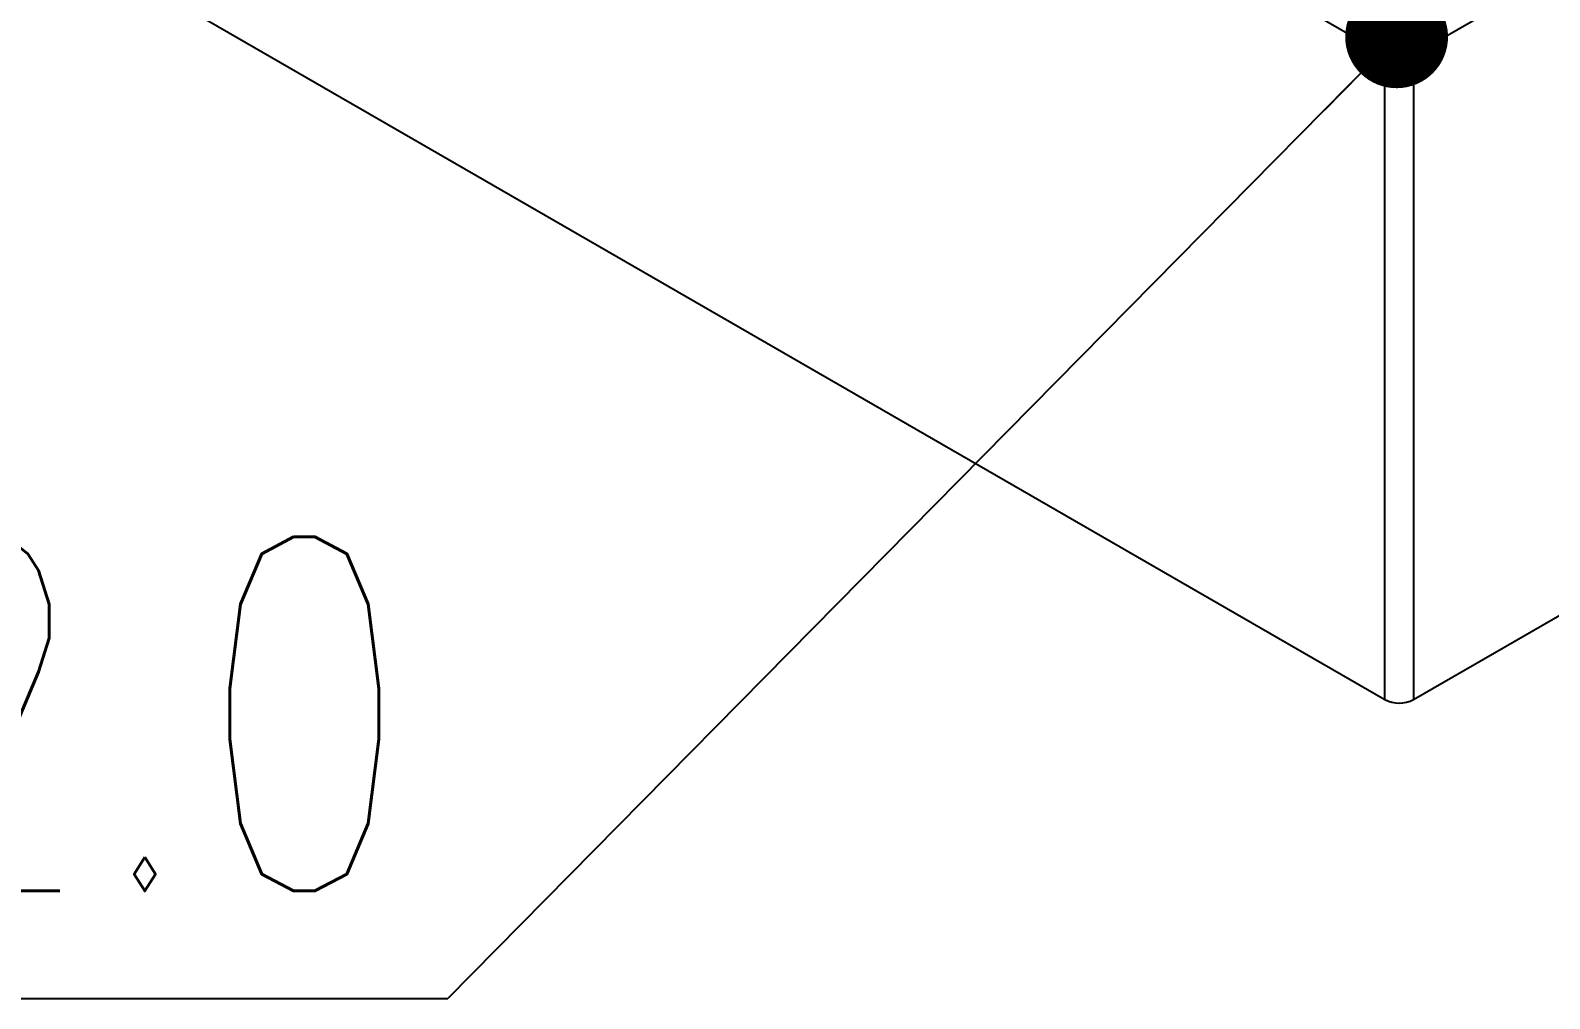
# Model space of a CAD drawing. Header units: millimetres. Extents: x 2 to 292, y 3 to 207.
# Drawn here: x 265.08 to 280.09, y 141.03 to 150.6 of the extents above; entities that cross this region are included whole.
import ezdxf

# ---------------------------------------------------------------- set-up
doc = ezdxf.new("R2010")
doc.units = ezdxf.units.MM
doc.layers.add('图框', color=7, linetype='Continuous')
doc.styles.add('SLDTEXTSTYLE0', font='TXT', dxfattribs={"width": 0.7, "bigfont": 'bigfont'})
doc.dimstyles.new('SLDDIMSTYLE11', dxfattribs={"dimtxt": 0.18, "dimasz": 1.016, "dimexe": 0, "dimexo": 0.0625, "dimgap": 0, "dimtad": 0, "dimtih": 1, "dimtoh": 1, "dimdec": 0, "dimrnd": 1e-09, "dimzin": 0, "dimdsep": 46, "dimtxsty": 'Standard', "dimblk1": 'DOT', "dimblk2": 'DOT', "dimsah": 1, "dimcen": 0.09, "dimadec": 0, "dimazin": 0, "dimtfac": 1.016, "dimtdec": 0, "dimtofl": 0, "dimtmove": 0, "dimatfit": 3, "dimldrblk": 'DOT', "dimfxl": 0, "dimfrac": 2, "dimtolj": 1, "dimtzin": 0, "dimarcsym": 0})

# ---------------------------------------------------------------- blocks, each defined once
blk = doc.blocks.new('SW_NOTE_15')
at = {"layer": '图框', "color": 0}
blk.add_line((-15.434, 0), (0, 0), dxfattribs=at)
at = {"layer": '图框', "color": 0, "insert": (-15.908, 4.564), "char_height": 3.5, "attachment_point": 1, "style": 'SLDTEXTSTYLE0'}
blk.add_mtext('\\M+18EFC边\\M+1937CR2.0', dxfattribs=at)
blk = doc.blocks.new('_DOT')
at = {"color": 0, "linetype": 'ByBlock', "lineweight": -2}
blk.add_line((-0.5, 0), (-1, 0), dxfattribs=at)
at = {"color": 0, "linetype": 'ByBlock', "const_width": 0.5}
blk.add_lwpolyline([(-0.25, 0, 1), (0.25, 0, 1)], format="xyb", close=True, dxfattribs=at)

msp = doc.modelspace()

# ---------------------------------------------------------------- linework, layer by layer
at = {"color": 7, "linetype": 'Continuous', "lineweight": 25}
for p, q in [((278.46148574, 150.3525215), (237.64929095, 173.91290005)), ((237.64929095, 167.54388189), (278.46148574, 143.98350334)), ((288.07813849, 155.740815), (278.74432903, 150.3525215)), ((278.46148574, 143.98350334), (278.46148574, 150.3525215)), ((278.74432903, 150.3525215), (278.74432903, 143.98350334)), ((278.74432903, 143.98350334), (288.07813849, 149.37179684))]:
    msp.add_line(p, q, dxfattribs=at)
for centre, radius, start, end in [((278.76853006, 150.3385487), 0.30736209, 122.6055238, 177.394414435), ((278.43727976, 150.33854584), 0.30736716, 2.606075885, 57.39398588), ((278.60290738, 150.62547166), 0.30741157, 242.610306398, 297.389693602), ((278.60290738, 144.2564535), 0.30741157, 242.610306398, 297.389693602)]:
    msp.add_arc(centre, radius, start, end, dxfattribs=at)

# ---------------------------------------------------------------- block references
at = {"layer": '图框'}
msp.add_blockref('SW_NOTE_15', (269.20521134, 141.02803749), dxfattribs=at)

# ---------------------------------------------------------------- leaders
msp.add_leader([(278.57657361, 150.53376541), (269.20521134, 141.02803749)], dimstyle='SLDDIMSTYLE11', dxfattribs=at)

doc.saveas('drawing.dxf')
